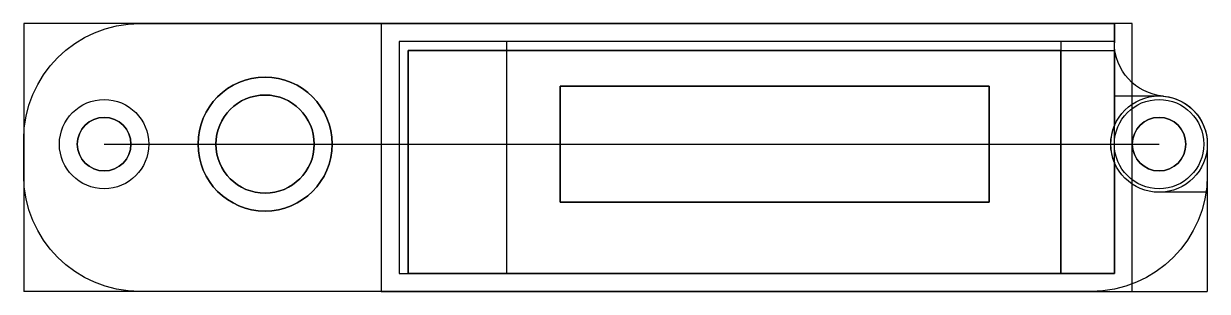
# Model space of a CAD drawing. Header units: centimetres. Extents: x 0 to 7.12, y 0 to 5.28.
# Drawn here: x 0.5 to 7.12, y 3.78 to 5.28 of the extents above; entities outside this region: 2.
import ezdxf

# ---------------------------------------------------------------- set-up
doc = ezdxf.new("R2010")
doc.units = ezdxf.units.CM
doc.header["$MEASUREMENT"] = 0
doc.layers.add('Yashmat_Display_Support v10_Sketch13', color=7, linetype='Continuous')
doc.layers.add('Yashmat_Display_Support v10_Sketch8', color=7, linetype='Continuous')

msp = doc.modelspace()

# ---------------------------------------------------------------- linework, layer by layer
at = {"layer": 'Yashmat_Display_Support v10_Sketch13'}
for p, q in [((1.15, 5.275, -0.7), (6.6, 5.275, -0.7)), ((6.6, 5.275, -0.7), (6.6, 5.1678, -0.7)), ((6.3, 5.125, -0.7), (2.65, 5.125, -0.7)), ((2.65, 5.125, -0.7), (6.6, 5.125, -0.7)), ((2.65, 3.875, -0.7), (2.65, 5.125, -0.7)), ((2.65, 5.125, -0.7), (2.65, 3.875, -0.7)), ((6.3, 3.875, -0.7), (6.3, 5.125, -0.7)), ((6.6, 5.125, -0.7), (6.6, 4.702, -0.7)), ((3.5, 4.925, -0.7), (3.5, 4.275, -0.7)), ((5.9, 4.925, -0.7), (3.5, 4.925, -0.7)), ((5.9, 4.275, -0.7), (5.9, 4.925, -0.7)), ((0.5, 4.425, -0.7), (0.5, 4.625, -0.7)), ((7.12, 4.6, -0.7), (7.12, 4.425, -0.7)), ((6.6, 4.498, -0.7), (6.6, 3.875, -0.7)), ((3.5, 4.275, -0.7), (5.9, 4.275, -0.7)), ((6.6, 3.875, -0.7), (2.65, 3.875, -0.7)), ((2.65, 3.875, -0.7), (6.3, 3.875, -0.7)), ((6.47, 3.775, -0.7), (1.15, 3.775, -0.7))]:
    msp.add_line(p, q, dxfattribs=at)
at = {"layer": 'Yashmat_Display_Support v10_Sketch13', "extrusion": (0, 0, -1)}
for centre, radius in [((-1.85, 4.6, 0.7), 0.375), ((-1.85, 4.6, 0.7), 0.275), ((-0.95, 4.6, 0.7), 0.15), ((-6.85, 4.6, 0.7), 0.15)]:
    msp.add_circle(centre, radius, dxfattribs=at)
for centre, radius, start, end in [((-1.15, 4.625, 0.7), 0.65, 0, 90), ((-6.9, 5.1678, 0.7), 0.3, 275.03241, 0), ((-6.85, 4.6, 0.7), 0.27, 95.03241, 180), ((-6.85, 4.6, 0.7), 0.27, 337.80839, 22.19161), ((-1.15, 4.425, 0.7), 0.65, 270, 0), ((-6.47, 4.425, 0.7), 0.65, 180, 270)]:
    msp.add_arc(centre, radius, start, end, dxfattribs=at)
at = {"layer": 'Yashmat_Display_Support v10_Sketch13'}
msp.add_point((0, 0, -0.7), dxfattribs=at)
at = {"layer": 'Yashmat_Display_Support v10_Sketch8'}
for p, q in [((0.5, 5.275), (0.5, 3.775)), ((2.5, 5.275), (0.5, 5.275)), ((2.5, 5.275), (2.5, 3.775)), ((6.7, 5.275), (2.5, 5.275)), ((6.6, 5.175), (6.6, 5.275)), ((6.7, 3.775), (6.7, 5.275)), ((6.6, 5.175), (2.6, 5.175)), ((2.6, 5.175), (2.6, 3.875)), ((3.2, 5.175), (3.2, 3.875)), ((6.3, 5.175), (6.3, 3.875)), ((6.6, 3.875), (6.6, 5.175)), ((3.5, 4.925), (5.9, 4.925)), ((3.5, 4.275), (3.5, 4.925)), ((5.9, 4.925), (5.9, 4.275)), ((6.6, 4.87), (6.85, 4.87)), ((0.95, 4.6), (6.85, 4.6)), ((7.12, 4.6), (7.12, 3.775)), ((7.12, 4.33), (6.85, 4.33)), ((5.9, 4.275), (3.5, 4.275)), ((2.6, 3.875), (6.6, 3.875)), ((2.5, 3.775), (0.5, 3.775)), ((2.5, 3.775), (6.7, 3.775)), ((6.7, 3.775), (7.12, 3.775))]:
    msp.add_line(p, q, dxfattribs=at)
for centre, radius in [((1.85, 4.6), 0.375), ((0.95, 4.6), 0.25), ((1.85, 4.6), 0.275), ((6.85, 4.6), 0.27), ((6.85, 4.6), 0.25), ((0.95, 4.6), 0.15), ((6.85, 4.6), 0.15)]:
    msp.add_circle(centre, radius, dxfattribs=at)
for p in [(6.6, 5.275), (6.7, 4.87), (3.5, 4.6), (5.9, 4.6), (0, 0)]:
    msp.add_point(p, dxfattribs=at)

doc.saveas('drawing.dxf')
